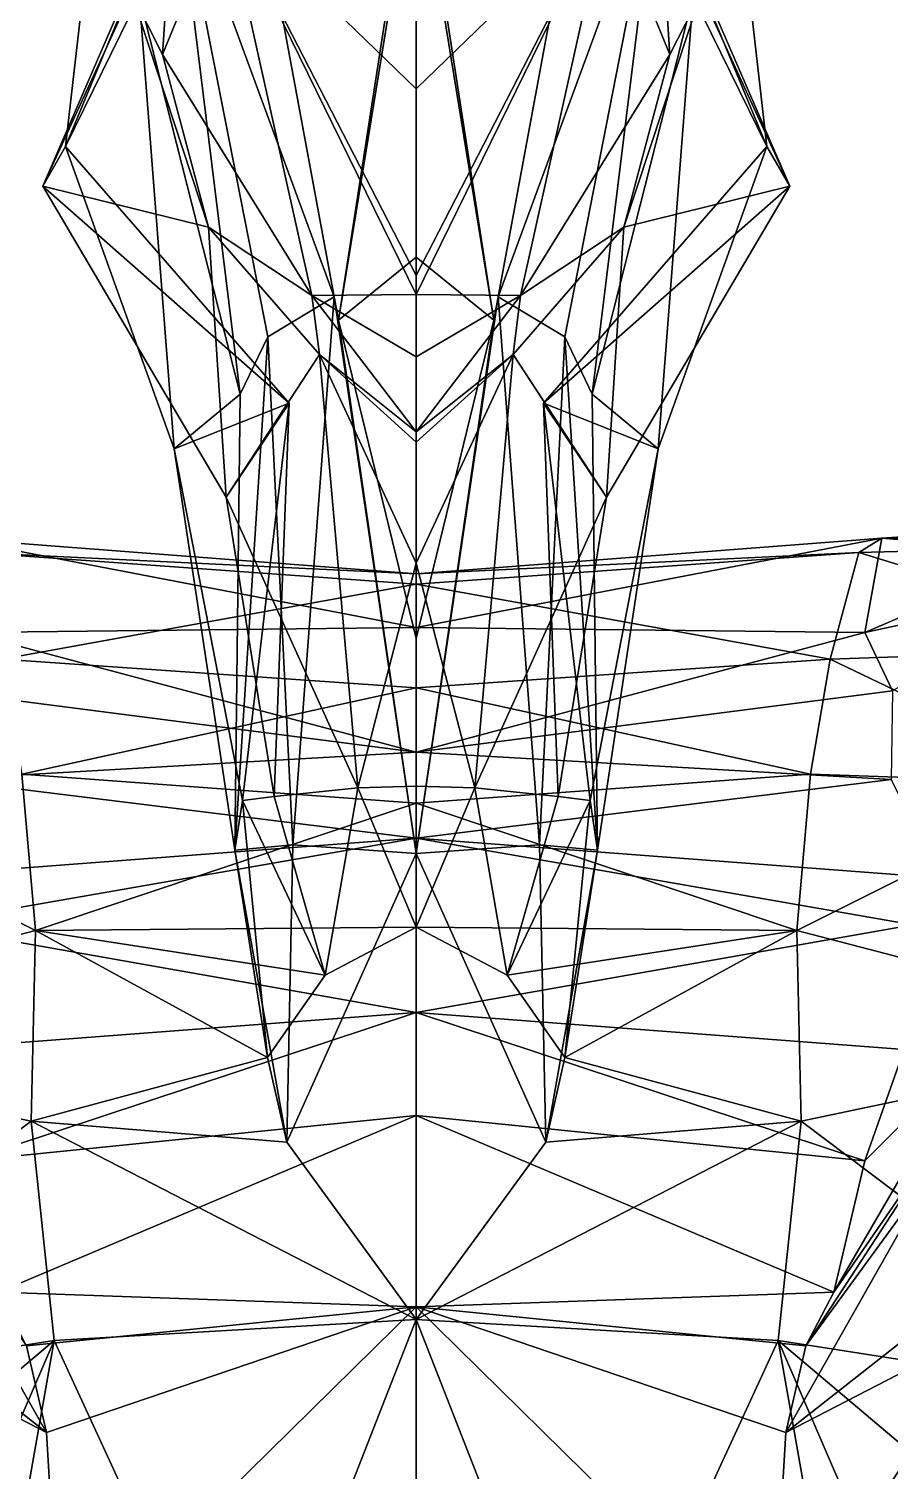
# Model space of a CAD drawing. Extents: x -0.26 to 0.26, y -1.1 to 1.11.
# Drawn here: x -0.0606 to 0.0742, y 0.744 to 0.9698 of the extents above; entities that cross this region are included whole.
import ezdxf

# ---------------------------------------------------------------- set-up
doc = ezdxf.new("R2010")
doc.units = 0
doc.layers.add('ZEBRA$LWO', color=1, linetype='CONTINUOUS')

msp = doc.modelspace()

# ---------------------------------------------------------------- linework, layer by layer
at = {"layer": 'ZEBRA$LWO'}
for points in [[(-0.04699, 1.02065, 1.09299), (-0.03596, 0.99718, 1.08647), (-0.05489, 0.9514, 1.20505)], [(-0.05489, 0.9514, 1.20505), (-0.04336, 0.97493, 1.23584), (-0.04699, 1.02065, 1.09299)], [(0.03596, 0.99718, 1.08647), (0.04699, 1.02065, 1.09299), (0.05489, 0.9514, 1.20505)], [(0.04336, 0.97493, 1.23584), (0.05489, 0.9514, 1.20505), (0.04699, 1.02065, 1.09299)], [(-0.03971, 0.96579, 1.04838), (-0.04459, 0.97545, 1.06273), (-0.03648, 1.01471, 0.93897)], [(-0.03648, 1.01471, 0.93897), (-0.03001, 0.98947, 0.94563), (-0.03971, 0.96579, 1.04838)], [(0.03001, 0.98947, 0.94563), (0.03648, 1.01471, 0.93897), (0.03971, 0.96579, 1.04838)], [(0.04459, 0.97545, 1.06273), (0.03971, 0.96579, 1.04838), (0.03648, 1.01471, 0.93897)], [(-0.01218, 0.9242, 1.3218), (0, 1.00281, 1.24158), (-0.02512, 0.99411, 1.23415)], [(0, 0.9988, 1.24626), (0, 1.00281, 1.24158), (-0.01218, 0.9242, 1.3218)], [(0, 1.00281, 1.24158), (0, 0.9988, 1.24626), (0.01218, 0.9242, 1.3218)], [(0, 1.00281, 1.24158), (0.01218, 0.9242, 1.3218), (0.02512, 0.99411, 1.23415)], [(0, 0.93407, 1.31813), (0, 0.9988, 1.24626), (-0.01218, 0.9242, 1.3218)], [(0, 0.9988, 1.24626), (0, 0.93407, 1.31813), (0.01218, 0.9242, 1.3218)], [(-0.03596, 0.99718, 1.08647), (-0.04459, 0.97545, 1.06273), (-0.05847, 0.94516, 1.19104)], [(-0.05847, 0.94516, 1.19104), (-0.05489, 0.9514, 1.20505), (-0.03596, 0.99718, 1.08647)], [(-0.03778, 0.99567, 1.22996), (-0.04336, 0.97493, 1.23584), (-0.02755, 0.91264, 1.29679)], [(-0.02755, 0.91264, 1.29679), (-0.02325, 0.92161, 1.31159), (-0.03778, 0.99567, 1.22996)], [(-0.01284, 0.92784, 1.31453), (-0.02512, 0.99411, 1.23415), (-0.03778, 0.99567, 1.22996)], [(-0.02325, 0.92161, 1.31159), (-0.01284, 0.92784, 1.31453), (-0.03778, 0.99567, 1.22996)], [(0.02512, 0.99411, 1.23415), (0.01284, 0.92784, 1.31453), (0.03778, 0.99567, 1.22996)], [(0.01284, 0.92784, 1.31453), (0.02325, 0.92161, 1.31159), (0.03778, 0.99567, 1.22996)], [(0.02325, 0.92161, 1.31159), (0.02755, 0.91264, 1.29679), (0.03778, 0.99567, 1.22996)], [(0.04336, 0.97493, 1.23584), (0.03778, 0.99567, 1.22996), (0.02755, 0.91264, 1.29679)], [(0.04459, 0.97545, 1.06273), (0.03596, 0.99718, 1.08647), (0.05847, 0.94516, 1.19104)], [(0.05489, 0.9514, 1.20505), (0.05847, 0.94516, 1.19104), (0.03596, 0.99718, 1.08647)], [(-0.01284, 0.92784, 1.31453), (-0.01218, 0.9242, 1.3218), (-0.02512, 0.99411, 1.23415)], [(0.01218, 0.9242, 1.3218), (0.01284, 0.92784, 1.31453), (0.02512, 0.99411, 1.23415)], [(-0.03971, 0.96579, 1.04838), (-0.03001, 0.98947, 0.94563), (-0.01635, 0.92809, 1.15753)], [(0, 0.96044, 1.00979), (0, 0.9312, 1.13389), (-0.03001, 0.98947, 0.94563)], [(0, 0.9312, 1.13389), (0, 0.92824, 1.151), (-0.03001, 0.98947, 0.94563)], [(0, 0.97827, 0.94767), (0, 0.96044, 1.00979), (-0.03001, 0.98947, 0.94563)], [(0, 0.92824, 1.151), (-0.01635, 0.92809, 1.15753), (-0.03001, 0.98947, 0.94563)], [(0, 0.9312, 1.13389), (0, 0.96044, 1.00979), (0.03001, 0.98947, 0.94563)], [(0, 0.92824, 1.151), (0, 0.9312, 1.13389), (0.03001, 0.98947, 0.94563)], [(0, 0.96044, 1.00979), (0, 0.97827, 0.94767), (0.03001, 0.98947, 0.94563)], [(0.01635, 0.92809, 1.15753), (0, 0.92824, 1.151), (0.03001, 0.98947, 0.94563)], [(0.03001, 0.98947, 0.94563), (0.03971, 0.96579, 1.04838), (0.01635, 0.92809, 1.15753)], [(-0.03253, 0.93876, 1.16712), (-0.05847, 0.94516, 1.19104), (-0.04459, 0.97545, 1.06273)], [(-0.04459, 0.97545, 1.06273), (-0.03971, 0.96579, 1.04838), (-0.03253, 0.93876, 1.16712)], [(0.03971, 0.96579, 1.04838), (0.04459, 0.97545, 1.06273), (0.03253, 0.93876, 1.16712)], [(0.05847, 0.94516, 1.19104), (0.03253, 0.93876, 1.16712), (0.04459, 0.97545, 1.06273)], [(-0.04336, 0.97493, 1.23584), (-0.05489, 0.9514, 1.20505), (-0.03787, 0.90406, 1.25703)], [(-0.03787, 0.90406, 1.25703), (-0.02755, 0.91264, 1.29679), (-0.04336, 0.97493, 1.23584)], [(0.02755, 0.91264, 1.29679), (0.03787, 0.90406, 1.25703), (0.04336, 0.97493, 1.23584)], [(0.05489, 0.9514, 1.20505), (0.04336, 0.97493, 1.23584), (0.03787, 0.90406, 1.25703)], [(-0.01635, 0.92809, 1.15753), (-0.03253, 0.93876, 1.16712), (-0.03971, 0.96579, 1.04838)], [(0.03253, 0.93876, 1.16712), (0.01635, 0.92809, 1.15753), (0.03971, 0.96579, 1.04838)], [(-0.05489, 0.9514, 1.20505), (-0.05847, 0.94516, 1.19104), (-0.01991, 0.91123, 1.23927)], [(-0.01991, 0.91123, 1.23927), (-0.03787, 0.90406, 1.25703), (-0.05489, 0.9514, 1.20505)], [(0.05847, 0.94516, 1.19104), (0.05489, 0.9514, 1.20505), (0.01991, 0.91123, 1.23927)], [(0.03787, 0.90406, 1.25703), (0.01991, 0.91123, 1.23927), (0.05489, 0.9514, 1.20505)], [(-0.05847, 0.94516, 1.19104), (-0.03253, 0.93876, 1.16712), (-0.02977, 0.89648, 1.2257)], [(-0.02977, 0.89648, 1.2257), (-0.01991, 0.91123, 1.23927), (-0.05847, 0.94516, 1.19104)], [(0.01991, 0.91123, 1.23927), (0.02977, 0.89648, 1.2257), (0.05847, 0.94516, 1.19104)], [(0.03253, 0.93876, 1.16712), (0.05847, 0.94516, 1.19104), (0.02977, 0.89648, 1.2257)], [(-0.03253, 0.93876, 1.16712), (-0.01635, 0.92809, 1.15753), (-0.01516, 0.91883, 1.20168)], [(-0.01516, 0.91883, 1.20168), (-0.02977, 0.89648, 1.2257), (-0.03253, 0.93876, 1.16712)], [(0.01635, 0.92809, 1.15753), (0.03253, 0.93876, 1.16712), (0.01516, 0.91883, 1.20168)], [(0.02977, 0.89648, 1.2257), (0.01516, 0.91883, 1.20168), (0.03253, 0.93876, 1.16712)], [(0, 0.8744, 1.32205), (0, 0.93407, 1.31813), (-0.01218, 0.9242, 1.3218)], [(0, 0.93407, 1.31813), (0, 0.8744, 1.32205), (0.01218, 0.9242, 1.3218)], [(0, 0.92824, 1.151), (0, 0.91849, 1.17291), (-0.01635, 0.92809, 1.15753)], [(-0.01635, 0.92809, 1.15753), (0, 0.90673, 1.20056), (-0.01516, 0.91883, 1.20168)], [(0, 0.91849, 1.17291), (0, 0.90673, 1.20056), (-0.01635, 0.92809, 1.15753)], [(0, 0.91849, 1.17291), (0, 0.92824, 1.151), (0.01635, 0.92809, 1.15753)], [(0, 0.90673, 1.20056), (0.01635, 0.92809, 1.15753), (0.01516, 0.91883, 1.20168)], [(0, 0.90673, 1.20056), (0, 0.91849, 1.17291), (0.01635, 0.92809, 1.15753)], [(-0.01284, 0.92784, 1.31453), (-0.02325, 0.92161, 1.31159), (-0.01929, 0.8421, 1.31988)], [(-0.01929, 0.8421, 1.31988), (0, 0.84074, 1.32501), (-0.01284, 0.92784, 1.31453)], [(0, 0.84074, 1.32501), (-0.01218, 0.9242, 1.3218), (-0.01284, 0.92784, 1.31453)], [(0.01218, 0.9242, 1.3218), (0, 0.84074, 1.32501), (0.01284, 0.92784, 1.31453)], [(0, 0.84074, 1.32501), (0.01929, 0.8421, 1.31988), (0.01284, 0.92784, 1.31453)], [(0.02325, 0.92161, 1.31159), (0.01284, 0.92784, 1.31453), (0.01929, 0.8421, 1.31988)], [(0, 0.84074, 1.32501), (0, 0.8744, 1.32205), (-0.01218, 0.9242, 1.3218)], [(0, 0.8744, 1.32205), (0, 0.84074, 1.32501), (0.01218, 0.9242, 1.3218)], [(-0.02325, 0.92161, 1.31159), (-0.02755, 0.91264, 1.29679), (-0.02839, 0.84123, 1.30142)], [(-0.02839, 0.84123, 1.30142), (-0.01929, 0.8421, 1.31988), (-0.02325, 0.92161, 1.31159)], [(0.01929, 0.8421, 1.31988), (0.02839, 0.84123, 1.30142), (0.02325, 0.92161, 1.31159)], [(0.02755, 0.91264, 1.29679), (0.02325, 0.92161, 1.31159), (0.02839, 0.84123, 1.30142)], [(-0.02977, 0.89648, 1.2257), (-0.01516, 0.91883, 1.20168), (-0.00916, 0.85101, 1.26563)], [(-0.00916, 0.85101, 1.26563), (-0.01516, 0.91883, 1.20168), (0, 0.88616, 1.22769)], [(0, 0.90511, 1.20918), (0, 0.88616, 1.22769), (-0.01516, 0.91883, 1.20168)], [(0, 0.90511, 1.20918), (-0.01516, 0.91883, 1.20168), (0, 0.90673, 1.20056)], [(0.01516, 0.91883, 1.20168), (0.00916, 0.85101, 1.26563), (0, 0.88616, 1.22769)], [(0, 0.88616, 1.22769), (0, 0.90511, 1.20918), (0.01516, 0.91883, 1.20168)], [(0.01516, 0.91883, 1.20168), (0, 0.90511, 1.20918), (0, 0.90673, 1.20056)], [(0.01516, 0.91883, 1.20168), (0.02977, 0.89648, 1.2257), (0.00916, 0.85101, 1.26563)], [(-0.02755, 0.91264, 1.29679), (-0.03787, 0.90406, 1.25703), (-0.02839, 0.84123, 1.30142)], [(0.03787, 0.90406, 1.25703), (0.02755, 0.91264, 1.29679), (0.02839, 0.84123, 1.30142)], [(-0.03787, 0.90406, 1.25703), (-0.01991, 0.91123, 1.23927), (-0.02721, 0.849, 1.28423)], [(-0.01991, 0.91123, 1.23927), (-0.02977, 0.89648, 1.2257), (-0.02223, 0.84967, 1.27466)], [(-0.02223, 0.84967, 1.27466), (-0.02721, 0.849, 1.28423), (-0.01991, 0.91123, 1.23927)], [(0.02977, 0.89648, 1.2257), (0.01991, 0.91123, 1.23927), (0.02223, 0.84967, 1.27466)], [(0.02721, 0.849, 1.28423), (0.02223, 0.84967, 1.27466), (0.01991, 0.91123, 1.23927)], [(0.01991, 0.91123, 1.23927), (0.03787, 0.90406, 1.25703), (0.02721, 0.849, 1.28423)], [(-0.02721, 0.849, 1.28423), (-0.02839, 0.84123, 1.30142), (-0.03787, 0.90406, 1.25703)], [(0.02839, 0.84123, 1.30142), (0.02721, 0.849, 1.28423), (0.03787, 0.90406, 1.25703)], [(-0.00916, 0.85101, 1.26563), (-0.02223, 0.84967, 1.27466), (-0.02977, 0.89648, 1.2257)], [(0.02223, 0.84967, 1.27466), (0.00916, 0.85101, 1.26563), (0.02977, 0.89648, 1.2257)], [(0.12955, 0.89386, 1.0734), (0.07292, 0.8901, 1.0899), (0.12288, 0.88924, 1.13991)], [(0.07292, 0.8901, 1.0899), (0.12955, 0.89386, 1.0734), (0.0994, 0.88786, 1.05006)], [(0, 0.88452, 1.12212), (-0.07292, 0.8901, 1.0899), (-0.06928, 0.88786, 1.15517)], [(0, 0.88452, 1.12212), (0, 0.87609, 1.06678), (-0.07292, 0.8901, 1.0899)], [(0, 0.87609, 1.06678), (-0.07022, 0.87534, 1.03947), (-0.07292, 0.8901, 1.0899)], [(0.07292, 0.8901, 1.0899), (0, 0.88452, 1.12212), (0.06928, 0.88786, 1.15517)], [(0, 0.87609, 1.06678), (0, 0.88452, 1.12212), (0.07292, 0.8901, 1.0899)], [(0.07022, 0.87534, 1.03947), (0, 0.87609, 1.06678), (0.07292, 0.8901, 1.0899)], [(0.07292, 0.8901, 1.0899), (0.06928, 0.88786, 1.15517), (0.12288, 0.88924, 1.13991)], [(0.0994, 0.88786, 1.05006), (0.07022, 0.87534, 1.03947), (0.07292, 0.8901, 1.0899)], [(0, 0.88288, 1.18758), (-0.06928, 0.88786, 1.15517), (-0.06481, 0.87115, 1.21179)], [(0, 0.88288, 1.18758), (0, 0.88452, 1.12212), (-0.06928, 0.88786, 1.15517)], [(0.06928, 0.88786, 1.15517), (0, 0.88288, 1.18758), (0.06481, 0.87115, 1.21179)], [(0, 0.88452, 1.12212), (0, 0.88288, 1.18758), (0.06928, 0.88786, 1.15517)], [(0.06928, 0.88786, 1.15517), (0.06481, 0.87115, 1.21179), (0.11761, 0.87297, 1.19137)], [(0.12288, 0.88924, 1.13991), (0.06928, 0.88786, 1.15517), (0.11761, 0.87297, 1.19137)], [(0.0994, 0.88786, 1.05006), (0.10276, 0.88231, 1.01723), (0.07022, 0.87534, 1.03947)], [(0, 0.88616, 1.22769), (0, 0.85129, 1.26812), (-0.00916, 0.85101, 1.26563)], [(0, 0.85129, 1.26812), (0, 0.88616, 1.22769), (0.00916, 0.85101, 1.26563)], [(0, 0.86664, 1.22939), (0, 0.88288, 1.18758), (-0.06481, 0.87115, 1.21179)], [(0, 0.88288, 1.18758), (0, 0.86664, 1.22939), (0.06481, 0.87115, 1.21179)], [(0.10276, 0.88231, 1.01723), (0.07455, 0.86617, 1.0118), (0.07022, 0.87534, 1.03947)], [(0, 0.87609, 1.06678), (0, 0.85657, 1.01883), (-0.07022, 0.87534, 1.03947)], [(0, 0.85657, 1.01883), (0, 0.87609, 1.06678), (0.07022, 0.87534, 1.03947)], [(-0.07022, 0.87534, 1.03947), (0, 0.85657, 1.01883), (-0.07455, 0.86617, 1.0118)], [(0, 0.85657, 1.01883), (0.07022, 0.87534, 1.03947), (0.07455, 0.86617, 1.0118)], [(0.1055, 0.85162, 1.23908), (0.11761, 0.87297, 1.19137), (0.06481, 0.87115, 1.21179)], [(-0.06481, 0.87115, 1.21179), (-0.06173, 0.85317, 1.24788), (0, 0.86664, 1.22939)], [(0.06173, 0.85317, 1.24788), (0.06481, 0.87115, 1.21179), (0, 0.86664, 1.22939)], [(0.06481, 0.87115, 1.21179), (0.06173, 0.85317, 1.24788), (0.1055, 0.85162, 1.23908)], [(-0.07435, 0.85231, 0.98462), (-0.07455, 0.86617, 1.0118), (0, 0.85657, 1.01883)], [(0, 0.84859, 1.25927), (0, 0.86664, 1.22939), (-0.06173, 0.85317, 1.24788)], [(0, 0.86664, 1.22939), (0, 0.84859, 1.25927), (0.06173, 0.85317, 1.24788)], [(0.07455, 0.86617, 1.0118), (0.07435, 0.85231, 0.98462), (0, 0.85657, 1.01883)], [(0, 0.85657, 1.01883), (0, 0.84315, 0.97059), (-0.07435, 0.85231, 0.98462)], [(0, 0.84315, 0.97059), (0, 0.85657, 1.01883), (0.07435, 0.85231, 0.98462)], [(-0.1233, 0.81211, 1.26438), (-0.0596, 0.82869, 1.26836), (-0.1055, 0.85162, 1.23908)], [(-0.0596, 0.82869, 1.26836), (-0.06173, 0.85317, 1.24788), (-0.1055, 0.85162, 1.23908)], [(-0.07435, 0.85231, 0.98462), (0, 0.84315, 0.97059), (-0.08189, 0.83691, 0.9604)], [(-0.06173, 0.85317, 1.24788), (-0.0596, 0.82869, 1.26836), (0, 0.84859, 1.25927)], [(0, 0.85129, 1.26812), (0, 0.8292, 1.27952), (-0.00916, 0.85101, 1.26563)], [(0.0596, 0.82869, 1.26836), (0.06173, 0.85317, 1.24788), (0, 0.84859, 1.25927)], [(0, 0.84315, 0.97059), (0.07435, 0.85231, 0.98462), (0.08189, 0.83691, 0.9604)], [(0, 0.8292, 1.27952), (0, 0.85129, 1.26812), (0.00916, 0.85101, 1.26563)], [(0.06173, 0.85317, 1.24788), (0.0596, 0.82869, 1.26836), (0.1055, 0.85162, 1.23908)], [(0.0596, 0.82869, 1.26836), (0.1233, 0.81211, 1.26438), (0.1055, 0.85162, 1.23908)], [(-0.02839, 0.84123, 1.30142), (-0.02721, 0.849, 1.28423), (-0.02328, 0.80879, 1.29207)], [(-0.02721, 0.849, 1.28423), (-0.02223, 0.84967, 1.27466), (-0.01423, 0.82169, 1.28319)], [(-0.01423, 0.82169, 1.28319), (-0.02328, 0.80879, 1.29207), (-0.02721, 0.849, 1.28423)], [(-0.01423, 0.82169, 1.28319), (-0.02223, 0.84967, 1.27466), (-0.00916, 0.85101, 1.26563)], [(0, 0.8292, 1.27952), (-0.01423, 0.82169, 1.28319), (-0.00916, 0.85101, 1.26563)], [(0.01423, 0.82169, 1.28319), (0, 0.8292, 1.27952), (0.00916, 0.85101, 1.26563)], [(0.02223, 0.84967, 1.27466), (0.01423, 0.82169, 1.28319), (0.00916, 0.85101, 1.26563)], [(0.02223, 0.84967, 1.27466), (0.02721, 0.849, 1.28423), (0.01423, 0.82169, 1.28319)], [(0.02328, 0.80879, 1.29207), (0.01423, 0.82169, 1.28319), (0.02721, 0.849, 1.28423)], [(0.02721, 0.849, 1.28423), (0.02839, 0.84123, 1.30142), (0.02328, 0.80879, 1.29207)], [(0, 0.8292, 1.27952), (0, 0.84859, 1.25927), (-0.0596, 0.82869, 1.26836)], [(0, 0.84859, 1.25927), (0, 0.8292, 1.27952), (0.0596, 0.82869, 1.26836)], [(-0.07776, 0.82956, 0.94774), (-0.08189, 0.83691, 0.9604), (0, 0.84315, 0.97059)], [(0, 0.84315, 0.97059), (0, 0.81583, 0.93229), (-0.07776, 0.82956, 0.94774)], [(-0.01929, 0.8421, 1.31988), (-0.02839, 0.84123, 1.30142), (-0.02027, 0.79555, 1.30168)], [(-0.02027, 0.79555, 1.30168), (0, 0.84074, 1.32501), (-0.01929, 0.8421, 1.31988)], [(0.08189, 0.83691, 0.9604), (0.07776, 0.82956, 0.94774), (0, 0.84315, 0.97059)], [(0, 0.81583, 0.93229), (0, 0.84315, 0.97059), (0.07776, 0.82956, 0.94774)], [(0, 0.84074, 1.32501), (0.02027, 0.79555, 1.30168), (0.01929, 0.8421, 1.31988)], [(0.02839, 0.84123, 1.30142), (0.01929, 0.8421, 1.31988), (0.02027, 0.79555, 1.30168)], [(-0.02328, 0.80879, 1.29207), (-0.02027, 0.79555, 1.30168), (-0.02839, 0.84123, 1.30142)], [(0, 0.84074, 1.32501), (-0.02027, 0.79555, 1.30168), (0, 0.76778, 1.32302)], [(0.02027, 0.79555, 1.30168), (0, 0.84074, 1.32501), (0, 0.76778, 1.32302)], [(0.02027, 0.79555, 1.30168), (0.02328, 0.80879, 1.29207), (0.02839, 0.84123, 1.30142)], [(-0.06029, 0.79885, 1.29079), (-0.0596, 0.82869, 1.26836), (-0.1233, 0.81211, 1.26438)], [(-0.07776, 0.82956, 0.94774), (0, 0.81583, 0.93229), (-0.07642, 0.81004, 0.92929)], [(-0.06029, 0.79885, 1.29079), (-0.02328, 0.80879, 1.29207), (-0.0596, 0.82869, 1.26836)], [(-0.0596, 0.82869, 1.26836), (-0.01423, 0.82169, 1.28319), (0, 0.8292, 1.27952)], [(-0.02328, 0.80879, 1.29207), (-0.01423, 0.82169, 1.28319), (-0.0596, 0.82869, 1.26836)], [(0, 0.81583, 0.93229), (0.07776, 0.82956, 0.94774), (0.07642, 0.81004, 0.92929)], [(0.01423, 0.82169, 1.28319), (0.0596, 0.82869, 1.26836), (0, 0.8292, 1.27952)], [(0.01423, 0.82169, 1.28319), (0.02328, 0.80879, 1.29207), (0.0596, 0.82869, 1.26836)], [(0.02328, 0.80879, 1.29207), (0.06029, 0.79885, 1.29079), (0.0596, 0.82869, 1.26836)], [(0.0596, 0.82869, 1.26836), (0.06029, 0.79885, 1.29079), (0.1233, 0.81211, 1.26438)], [(-0.07025, 0.7926, 0.91026), (-0.07642, 0.81004, 0.92929), (0, 0.81583, 0.93229)], [(0, 0.81583, 0.93229), (0, 0.79973, 0.91195), (-0.07025, 0.7926, 0.91026)], [(0.07642, 0.81004, 0.92929), (0.07025, 0.7926, 0.91026), (0, 0.81583, 0.93229)], [(0, 0.79973, 0.91195), (0, 0.81583, 0.93229), (0.07025, 0.7926, 0.91026)], [(-0.11872, 0.75477, 1.29034), (-0.06029, 0.79885, 1.29079), (-0.1233, 0.81211, 1.26438)], [(0.06029, 0.79885, 1.29079), (0.11872, 0.75477, 1.29034), (0.1233, 0.81211, 1.26438)], [(-0.06029, 0.79885, 1.29079), (-0.02027, 0.79555, 1.30168), (-0.02328, 0.80879, 1.29207)], [(0.02027, 0.79555, 1.30168), (0.06029, 0.79885, 1.29079), (0.02328, 0.80879, 1.29207)], [(0.08714, 0.80946, 0.86612), (0.06537, 0.77205, 0.89246), (0.07025, 0.7926, 0.91026)], [(0.08536, 0.80102, 0.85336), (0.06537, 0.77205, 0.89246), (0.08714, 0.80946, 0.86612)], [(0.07642, 0.81004, 0.92929), (0.08714, 0.80946, 0.86612), (0.07025, 0.7926, 0.91026)], [(-0.07025, 0.7926, 0.91026), (0, 0.79973, 0.91195), (-0.06537, 0.77205, 0.89246)], [(0, 0.79973, 0.91195), (0, 0.76976, 0.89595), (-0.06537, 0.77205, 0.89246)], [(0, 0.79973, 0.91195), (0.07025, 0.7926, 0.91026), (0.06537, 0.77205, 0.89246)], [(0, 0.76976, 0.89595), (0, 0.79973, 0.91195), (0.06537, 0.77205, 0.89246)], [(0.08536, 0.80102, 0.85336), (0.06099, 0.76366, 0.88705), (0.06537, 0.77205, 0.89246)], [(0.08536, 0.80102, 0.85336), (0.08141, 0.79161, 0.84204), (0.06099, 0.76366, 0.88705)], [(-0.05666, 0.76448, 1.31063), (-0.06029, 0.79885, 1.29079), (-0.11872, 0.75477, 1.29034)], [(0, 0.76778, 1.32302), (-0.02027, 0.79555, 1.30168), (-0.06029, 0.79885, 1.29079)], [(-0.05666, 0.76448, 1.31063), (0, 0.76778, 1.32302), (-0.06029, 0.79885, 1.29079)], [(0.02027, 0.79555, 1.30168), (0, 0.76778, 1.32302), (0.06029, 0.79885, 1.29079)], [(0, 0.76778, 1.32302), (0.05666, 0.76448, 1.31063), (0.06029, 0.79885, 1.29079)], [(0.06029, 0.79885, 1.29079), (0.05666, 0.76448, 1.31063), (0.11872, 0.75477, 1.29034)], [(-0.07976, 0.76727, 0.81442), (-0.08141, 0.79161, 0.84204), (-0.05789, 0.75008, 0.88072)], [(-0.08141, 0.79161, 0.84204), (-0.06099, 0.76366, 0.88705), (-0.05789, 0.75008, 0.88072)], [(0.08141, 0.79161, 0.84204), (0.07976, 0.76727, 0.81442), (0.05789, 0.75008, 0.88072)], [(0.06099, 0.76366, 0.88705), (0.08141, 0.79161, 0.84204), (0.05789, 0.75008, 0.88072)], [(-0.06537, 0.77205, 0.89246), (0, 0.76976, 0.89595), (-0.06099, 0.76366, 0.88705)], [(0, 0.76976, 0.89595), (0.06537, 0.77205, 0.89246), (0.06099, 0.76366, 0.88705)], [(-0.05789, 0.75008, 0.88072), (-0.06099, 0.76366, 0.88705), (0, 0.76976, 0.89595)], [(-0.05578, 0.7149, 0.87046), (-0.05789, 0.75008, 0.88072), (0, 0.76976, 0.89595)], [(0, 0.76778, 1.32302), (-0.05666, 0.76448, 1.31063), (-0.0267, 0.69953, 1.34906)], [(0, 0.76976, 0.89595), (0, 0.7234, 0.8833), (-0.05578, 0.7149, 0.87046)], [(0, 0.67095, 1.36231), (0, 0.76778, 1.32302), (-0.0267, 0.69953, 1.34906)], [(0, 0.7234, 0.8833), (0, 0.76976, 0.89595), (0.05578, 0.7149, 0.87046)], [(0.05789, 0.75008, 0.88072), (0.05578, 0.7149, 0.87046), (0, 0.76976, 0.89595)], [(0.06099, 0.76366, 0.88705), (0.05789, 0.75008, 0.88072), (0, 0.76976, 0.89595)], [(0, 0.76778, 1.32302), (0, 0.67095, 1.36231), (0.0267, 0.69953, 1.34906)], [(0.05666, 0.76448, 1.31063), (0, 0.76778, 1.32302), (0.0267, 0.69953, 1.34906)], [(-0.0913, 0.76736, 0.76953), (-0.05789, 0.75008, 0.88072), (-0.05578, 0.7149, 0.87046)], [(-0.05789, 0.75008, 0.88072), (-0.0913, 0.76736, 0.76953), (-0.07976, 0.76727, 0.81442)], [(-0.06903, 0.70713, 0.81107), (-0.0913, 0.76736, 0.76953), (-0.05578, 0.7149, 0.87046)], [(0.05789, 0.75008, 0.88072), (0.0913, 0.76736, 0.76953), (0.05578, 0.7149, 0.87046)], [(0.0913, 0.76736, 0.76953), (0.06903, 0.70713, 0.81107), (0.05578, 0.7149, 0.87046)], [(0.0913, 0.76736, 0.76953), (0.05789, 0.75008, 0.88072), (0.07976, 0.76727, 0.81442)], [(0.0913, 0.76736, 0.76953), (0.08707, 0.73406, 0.76288), (0.06903, 0.70713, 0.81107)], [(-0.05666, 0.76448, 1.31063), (-0.11914, 0.71177, 1.31374), (-0.08649, 0.69544, 1.3358)], [(-0.11914, 0.71177, 1.31374), (-0.05666, 0.76448, 1.31063), (-0.11872, 0.75477, 1.29034)], [(-0.05666, 0.76448, 1.31063), (-0.08649, 0.69544, 1.3358), (-0.07405, 0.66614, 1.35205)], [(-0.0267, 0.69953, 1.34906), (-0.05666, 0.76448, 1.31063), (-0.07405, 0.66614, 1.35205)], [(0.05666, 0.76448, 1.31063), (0.0267, 0.69953, 1.34906), (0.07405, 0.66614, 1.35205)], [(0.08649, 0.69544, 1.3358), (0.05666, 0.76448, 1.31063), (0.07405, 0.66614, 1.35205)], [(0.11914, 0.71177, 1.31374), (0.05666, 0.76448, 1.31063), (0.08649, 0.69544, 1.3358)], [(0.05666, 0.76448, 1.31063), (0.11914, 0.71177, 1.31374), (0.11872, 0.75477, 1.29034)]]:
    msp.add_3dface(points, dxfattribs=at)

doc.saveas('drawing.dxf')
